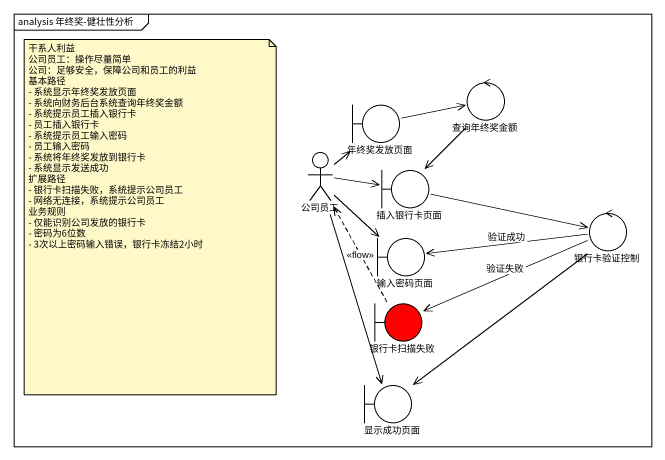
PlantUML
@startuml
mainframe analysis 年终奖-健壮性分析
boundary 年终奖发放页面
control 查询年终奖金额
actor 公司员工
boundary 插入银行卡页面
control 银行卡验证控制
boundary 输入密码页面
boundary 银行卡扫描失败 #FF0000
boundary 显示成功页面
年终奖发放页面 -right-> 查询年终奖金额
查询年终奖金额 --> 插入银行卡页面
公司员工 -up-> 年终奖发放页面
公司员工 -right-> 插入银行卡页面
公司员工 --> 输入密码页面
公司员工 --> 显示成功页面
插入银行卡页面 -right-> 银行卡验证控制
银行卡验证控制 -left-> 输入密码页面 : 验证成功
银行卡验证控制 -left-> 银行卡扫描失败 : 验证失败
银行卡验证控制 --> 显示成功页面
银行卡扫描失败 .up.> 公司员工 : <<flow>>
note as N1
  干系人利益
  公司员工：操作尽量简单
  公司：足够安全，保障公司和员工的利益
  基本路径
  - 系统显示年终奖发放页面
  - 系统向财务后台系统查询年终奖金额
  - 系统提示员工插入银行卡
  - 员工插入银行卡
  - 系统提示员工输入密码
  - 员工输入密码
  - 系统将年终奖发放到银行卡
  - 系统显示发送成功
  扩展路径
  - 银行卡扫描失败，系统提示公司员工
  - 网络无连接，系统提示公司员工
  业务规则
  - 仅能识别公司发放的银行卡
  - 密码为6位数
  - 3次以上密码输入错误，银行卡冻结2小时
end note
@enduml
